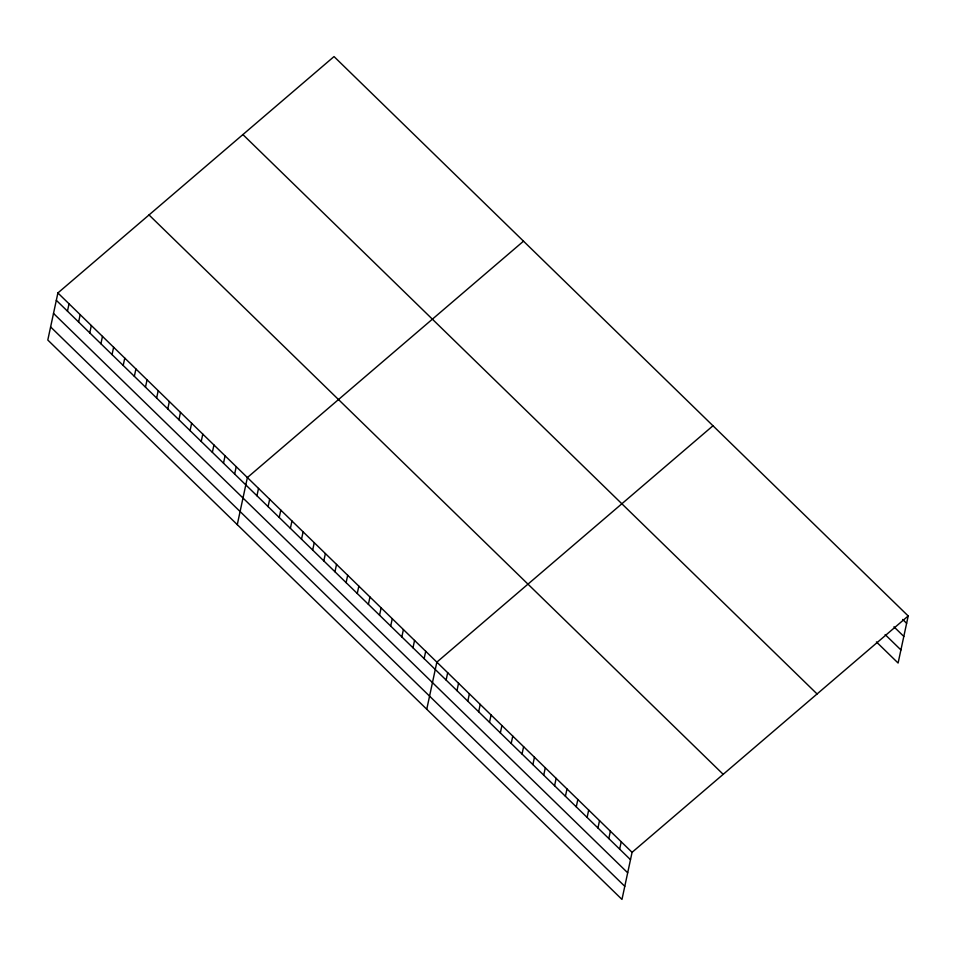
<?xml version="1.0" encoding="UTF-8"?>
<svg xmlns="http://www.w3.org/2000/svg" width="956" height="956" viewBox="0 0 956 956"><rect width="100%" height="100%" fill="white"/><g stroke="black" fill="none" stroke-linecap="round" stroke-linejoin="round"><path stroke-width="1.43" d="M57.898 292.954L47.8 340.037L621.974 899.429L632.071 852.334L908.2 615.963L334.026 56.571L57.898 292.954L632.071 852.334M67.47 311.166L69.035 303.817M78.607 322.017L80.184 314.667M89.756 332.879L91.334 325.53M100.906 343.742L102.483 336.393M112.043 354.592L113.621 347.243M123.193 365.455L124.77 358.106M134.342 376.317L135.919 368.968M145.479 387.168L147.057 379.819M156.629 398.031L158.206 390.681M167.778 408.893L169.355 401.544M178.927 419.744L180.493 412.395M190.065 430.606L191.642 423.257M201.214 441.469L202.791 434.12M212.363 452.319L213.941 444.97M223.501 463.182L225.078 455.833M234.65 474.045L236.228 466.695M237.279 524.641L247.377 477.546L523.506 241.175M256.937 495.758L258.514 488.408M268.086 506.62L269.664 499.271M279.236 517.471L280.813 510.122M290.385 528.333L291.95 520.984M301.522 539.196L303.1 531.847M312.672 550.047L314.249 542.697M323.821 560.909L325.387 553.56M334.959 571.772L336.536 564.422M346.108 582.622L347.685 575.273M357.257 593.485L358.835 586.136M368.395 604.347L369.972 596.998M379.544 615.198L381.121 607.849M390.693 626.061L392.271 618.711M401.831 636.923L403.408 629.574M412.98 647.774L414.557 640.424M424.129 658.636L425.707 651.287M426.758 709.233L436.844 662.15L712.985 425.767M446.117 680.063L447.695 672.713M456.968 690.626L458.545 683.277M467.807 701.19L469.384 693.841M478.657 711.754L480.235 704.405M489.496 722.33L491.073 714.98M500.346 732.894L501.924 725.544M511.197 743.457L512.763 736.108M522.036 754.021L523.613 746.672M532.886 764.585L534.464 757.236M543.725 775.149L545.302 767.811M554.576 785.724L556.153 778.375M565.414 796.288L566.992 788.939M576.265 806.852L577.842 799.503M587.115 817.416L588.681 810.067M597.954 827.98L599.532 820.63M608.805 838.555L610.382 831.206M619.643 849.119L621.221 841.77M908.2 615.963L898.102 663.046L876.413 641.918M902.679 619.464L906.623 623.312M893.956 626.813L903.814 636.421M885.137 634.569L900.911 649.937M242.908 134.581L817.081 693.96M149.017 214.945L723.19 774.324M56.32 300.304L630.494 859.683M53.512 313.413L627.686 872.792M50.608 326.928L624.782 886.308"/></g></svg>
